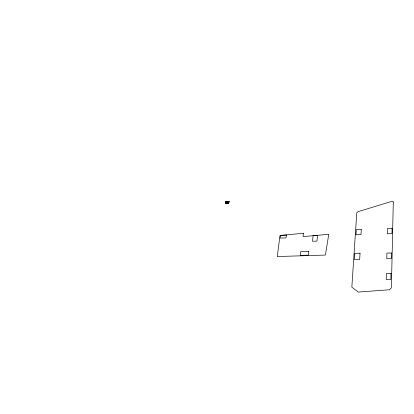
<?xml version="1.0" encoding="UTF-8"?>
<svg xmlns="http://www.w3.org/2000/svg" width="414" height="414" viewBox="0 0 414 414"><rect width="100%" height="100%" fill="white"/><g stroke="black" fill="none" stroke-linecap="round" stroke-linejoin="round"><path stroke-width="0.62" d="M228.637 202.72L228.642 202.725A0.616 0.44 -21.1 0 1 228.725 202.896A1.521 1.087 -21.2 0 1 228.663 203.3L228.678 203.315A1.439 1.025 -21.2 0 0 228.761 202.963L228.549 202.777A2.67 1.904 -21.1 0 0 228.083 202.813L228.026 202.772M226.722 202.094L226.882 201.509L227.338 201.571A6.821 4.818 -20.9 0 0 227.638 201.551L227.638 201.535M226.722 202.291L226.655 202.027A2.22 1.578 -21 0 1 226.696 201.809L226.903 201.577A1.418 1.009 -21.1 0 0 226.763 202.229M228.704 202.963L228.699 203.01A1.951 1.387 -21.2 0 1 228.657 203.227L228.409 203.471M225.635 203.103L225.563 203.465L225.666 203.088M225.837 202.146L225.909 201.778M225.863 202.151L225.94 201.768M227.917 203.258L227.923 203.367A1.568 1.113 -21.2 0 0 227.995 203.155A1.568 1.118 -21.2 0 0 228.005 202.948M227.286 201.654L227.291 201.644A1.987 1.413 -21 0 0 227.182 202.125L227.188 202.136M228.802 201.333L228.937 201.364A0.626 0.445 -21 0 1 228.994 201.571A0.931 0.662 -21.1 0 1 228.901 202.063L228.958 201.97A1.433 1.019 -21.1 0 0 229.03 201.639L228.642 202.275M228.197 202.042L228.192 202.053A1.563 1.113 -21.2 0 0 228.28 201.628M226.489 203.548A1.418 1.009 -21.1 0 1 226.624 202.917L226.468 203.103A0.719 0.512 -21.2 0 1 226.603 202.85L227.126 202.896A6.826 4.828 -21 0 0 227.472 202.886L227.959 202.855M228.59 203.388L228.606 203.357A0.931 0.668 -21.1 0 0 228.751 202.881L228.751 202.803M228.652 203.388L228.507 203.502A0.616 0.44 -21.1 0 0 228.637 203.346M228.621 202.094L228.6 202.068A1.977 1.402 -21.2 0 0 228.694 201.809L228.699 201.799A1.956 1.392 -21.2 0 0 228.704 201.561A0.771 0.549 -21.1 0 1 228.544 202.053M228.326 203.398L228.331 203.388A1.977 1.408 -21.2 0 0 228.424 203.134L228.424 203.119A1.956 1.397 -21.2 0 0 228.435 202.881M226.422 203.181L226.458 203.098A1.076 0.766 -21.2 0 0 226.422 203.61L226.38 203.346A2.22 1.584 -21.1 0 1 226.422 203.134L226.618 202.844M227.234 201.525L227.198 201.52A2.096 1.485 -21.1 0 1 226.97 201.483L228.098 201.339M228.901 202.104L228.761 202.192A0.626 0.445 -21.1 0 0 228.901 202.022M225.915 201.701L225.925 201.69A0.844 0.6 -21.2 0 1 226.044 201.577L226.831 201.437M226.893 201.525L226.882 201.53A0.719 0.512 -21.1 0 0 226.732 201.778L226.732 201.799A1.071 0.761 -21.1 0 0 226.696 202.291M228.719 202.229L228.74 202.213A3.969 2.815 -21 0 1 228.093 202.311L228.042 202.265A10.298 7.261 -20.9 0 1 227.653 202.296L226.8 202.332A2.101 1.501 -21.2 0 1 227.043 202.27L227.157 202.223A6.898 4.942 -21.3 0 1 227.503 202.192L228.243 202.125A2.655 1.884 -21 0 0 228.673 202.167L228.926 201.908A1.946 1.387 -21.2 0 0 228.973 201.685L228.818 201.458A2.665 1.899 -21.1 0 0 228.357 201.494L228.611 201.52M228.373 203.6L228.404 203.481A2.66 1.894 -21 0 1 227.943 203.497L227.845 203.497M226.913 202.669L227.617 202.7M226.344 202.741L225.77 202.896A0.849 0.6 -21.2 0 0 225.651 203.01L225.64 203.02A0.683 0.486 -21.2 0 1 225.878 202.834A2.841 2.029 -21.3 0 1 226.075 202.834L226.567 202.813M226.655 202.342L226.173 202.368A2.831 2.008 -21.1 0 1 225.997 202.363M228.481 203.569L228.818 202.989L228.502 202.653A0.704 0.502 -21.1 0 0 228.331 202.637L226.789 202.793M225.93 202.803L225.946 202.798A3.224 2.298 -21.3 0 1 226.354 202.772L226.561 202.756A1.853 1.314 -21.2 0 0 226.696 202.731L226.82 202.72M225.532 203.543L225.625 203.548A0.549 0.388 -21.3 0 0 225.765 203.704A3.208 2.282 -21.2 0 0 226.153 203.724L226.38 203.662M228.59 202.291L228.606 202.286A0.704 0.502 -21 0 1 228.393 202.322L228.295 202.332M228.321 203.616L228.305 203.616A0.704 0.502 -21.1 0 1 228.124 203.647L228.083 203.652M227.669 201.442L227.876 201.437A9.61 6.893 -21.4 0 1 228.223 201.427L228.212 201.416A10.464 7.509 -21.4 0 0 227.835 201.427L227.503 201.442L228.6 201.318M225.982 201.696L226.06 201.675A7.121 5.097 -21.3 0 1 226.241 201.639L226.841 201.494M226.836 203.533L227.048 203.548M226.722 202.311L227.317 202.223M226.908 202.28L226.975 202.265A1.915 1.366 -21.2 0 1 227.141 202.255L227.265 202.239A6.893 4.937 -21.3 0 1 227.617 202.167M226.458 203.626L226.996 203.517A6.903 4.952 -21.3 0 1 227.348 203.491L227.736 203.522M227.327 203.616L227.426 203.605A9.486 6.707 -20.9 0 0 227.778 203.579L227.767 203.59A10.314 7.281 -20.9 0 1 227.379 203.621L226.924 203.636A9.662 6.826 -20.9 0 1 226.675 203.647L226.556 203.621A2.106 1.501 -21.2 0 1 226.768 203.595L226.81 203.584M228.14 201.489L227.741 201.566A6.815 4.813 -20.9 0 1 227.4 201.577L227.4 201.577M226.515 202.85L225.966 202.958A7.131 5.113 -21.3 0 0 225.78 203L225.708 203.015A0.549 0.388 -21.3 0 1 225.946 202.834M226.867 203.574L226.888 203.574A1.915 1.371 -21.2 0 0 226.706 203.61L226.613 203.647M226.975 201.483L227.126 201.478A9.791 7.022 -21.4 0 1 227.374 201.458L227.467 201.452M227.255 202.368L227.7 202.286A9.475 6.686 -20.9 0 0 228.052 202.255L228.171 202.239M227.214 202.198L227.27 202.192A2.034 1.444 -21 0 1 227.343 201.587L227.126 201.535A1.904 1.356 -21.1 0 0 227.291 201.525L227.436 201.53M228.026 202.834L228.362 202.803M226.655 202.415L226.427 202.405A3.203 2.272 -21.1 0 1 226.044 202.399L225.811 202.234A0.678 0.481 -21.2 0 0 225.966 202.389M228.15 202.648L227.095 202.71M228.062 202.86L228.352 202.839M227.089 201.401L226.97 201.411A1.847 1.309 -21.1 0 1 226.789 201.416L226.758 201.416M226.955 202.71L227.4 202.767M227.415 201.39L226.986 201.411L227.4 201.447M227.69 202.876L227.907 202.86M228.212 201.535L227.705 201.546M226.82 202.405L227.017 202.399M227.157 203.538L227.835 203.465M227.214 202.384L228.217 202.337M227.772 203.667L227.364 203.683M227.814 202.669L228.021 202.684A3.995 2.857 -21.2 0 1 228.621 202.689M227.612 203.652L227.86 203.667A3.974 2.826 -21 0 0 228.445 203.564M227.959 202.353L227.198 202.311A9.651 6.805 -20.9 0 1 226.95 202.322M227.772 203.672L226.489 203.729M226.913 203.46L226.913 203.445A1.987 1.418 -21 0 1 227.012 202.974L227.022 202.953A2.034 1.449 -21 0 0 226.944 203.507A6.909 4.958 -21.4 0 1 227.234 203.517L227.565 203.476M227.089 203.683L226.758 203.652M227.198 202.777L227.1 202.782A9.807 7.043 -21.4 0 0 226.851 202.798M226.872 203.693L226.743 203.714M227.602 202.839L227.364 202.87A6.831 4.833 -21 0 1 227.043 202.881L227.017 202.844A2.013 1.428 -21.1 0 1 226.737 202.808A2.096 1.49 -21.1 0 0 226.924 202.839L226.825 202.85M227.809 202.198L227.902 202.151M227.343 202.756L227.56 202.746A10.479 7.535 -21.4 0 1 227.943 202.736L227.948 202.746A9.626 6.914 -21.4 0 0 227.602 202.756L227.503 202.762M228.171 201.333L228.29 201.364A3.99 2.851 -21.2 0 1 228.895 201.37M228.212 203.445L227.954 203.45M226.132 203.76L225.899 203.693A2.836 2.013 -21.2 0 1 225.723 203.688L225.563 203.6M228.207 203.481L227.985 203.481M226.82 201.489L226.349 201.514A2.841 2.023 -21.3 0 0 226.168 201.54A0.678 0.481 -21.2 0 0 225.899 201.809M226.577 202.301L226.111 202.255A7.048 4.984 -21 0 1 225.94 202.234L225.899 202.229M226.354 203.631L225.837 203.579A7.059 4.999 -21 0 1 225.666 203.553L225.625 203.548M226.091 202.441L226.049 202.43A0.543 0.388 -21.2 0 1 225.884 202.249M225.816 203.76L225.687 203.719A0.693 0.497 -21.2 0 1 225.547 203.528L225.542 203.528M226.686 202.829L226.97 202.896M228.461 202.865A0.771 0.549 -21.1 0 1 228.269 203.372M228.616 201.261A0.704 0.502 -21 0 1 228.776 201.271M226.629 201.452A3.219 2.293 -21.3 0 0 226.23 201.499A0.543 0.388 -21.2 0 0 225.992 201.685M391.515 252.98L391.385 258.584L386.754 258.688L386.909 253.094L391.515 252.98M392.11 228.249L391.986 233.636L387.333 233.796L387.483 228.419L392.11 228.249M393.3 201.965L391.39 287.921L389.289 289.779L358.219 292.061L351.843 287.135L356.764 212.822L357.872 211.735L392.074 201.266L393.3 201.965M390.992 273.473L390.857 279.455L386.221 279.517L386.386 273.545L390.992 273.473M361.293 229.382L360.998 234.614L355.978 234.785L356.299 229.568L361.293 229.382M360.035 253.213L359.683 259.433L354.379 259.552L354.762 253.347L360.035 253.213M317.538 235.38L316.948 241.114L312.508 241.258L313.124 235.535L317.538 235.38M303.369 233.237L303.017 236.606L328.757 234.298L325.404 255.065L277.276 256.54L279.993 235.504L303.369 233.237M308.756 251.324L308.332 255.179L300.243 255.381L300.699 251.541L308.756 251.324M286.4 235.09L286.017 237.905L280.092 238.107L280.49 235.297L286.4 235.09"/></g></svg>
